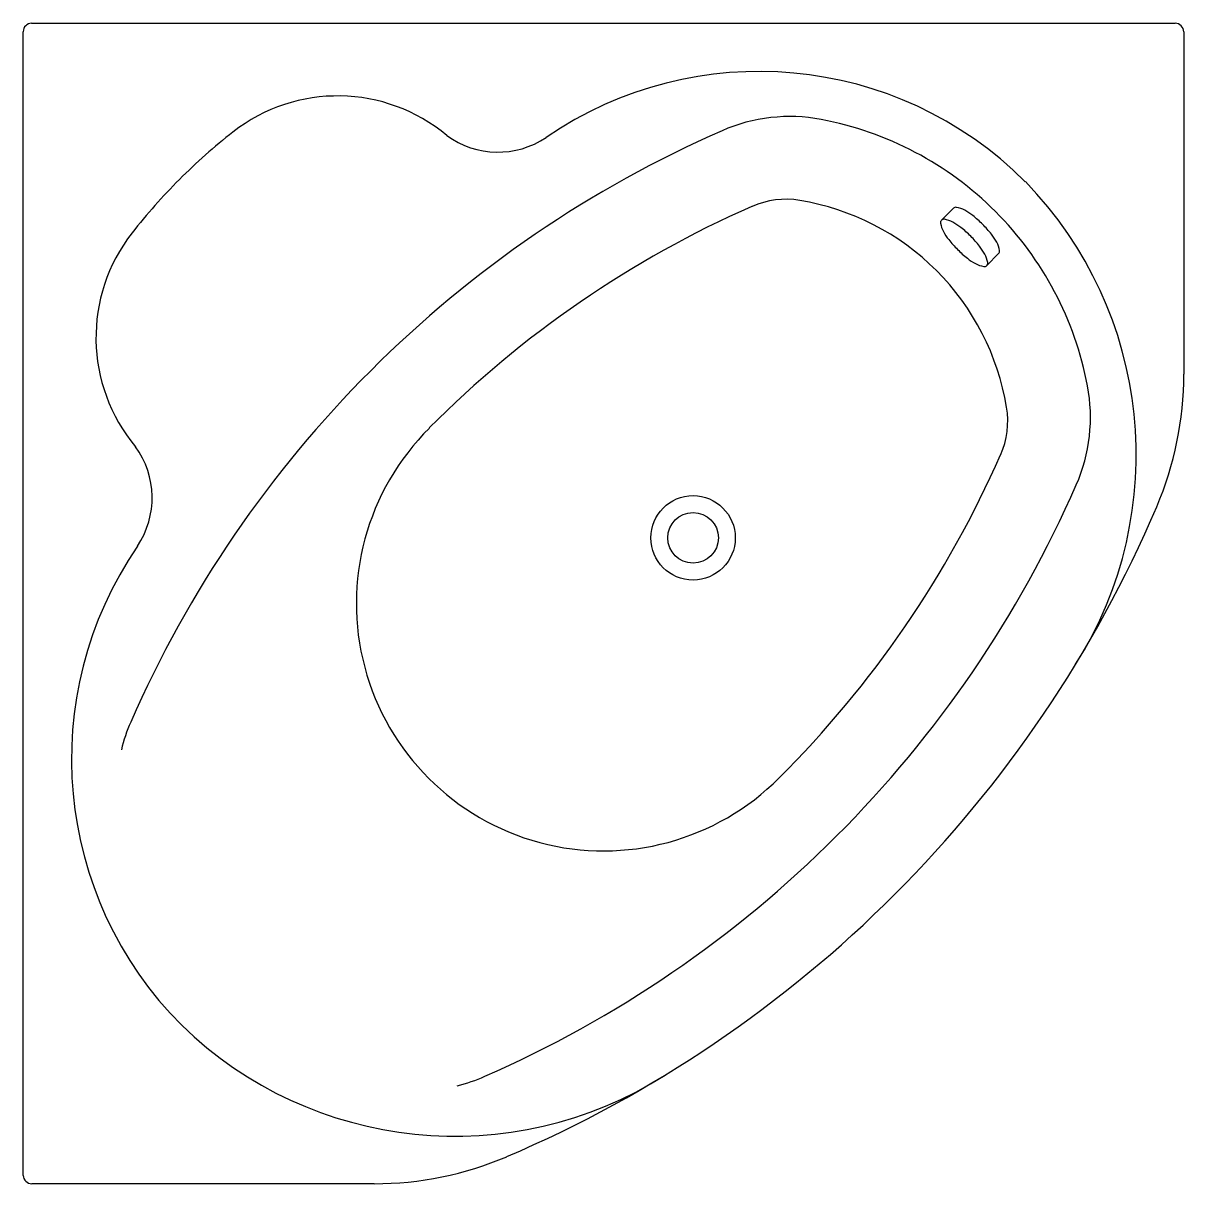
# Model space of a CAD drawing. Header units: millimetres. Extents: x -2989.47 to -2988.02, y 2925.72 to 2927.17.
import ezdxf

# ---------------------------------------------------------------- set-up
doc = ezdxf.new("R2010")
doc.units = ezdxf.units.MM
doc.header["$LTSCALE"] = 10
doc.layers.add('banheiro_louças', color=2, linetype='Continuous')

msp = doc.modelspace()

# ---------------------------------------------------------------- linework, layer by layer
at = {"layer": 'banheiro_louças'}
for p, q in [((-2989.4597, 2927.1658), (-2988.0308, 2927.1658)), ((-2989.4702, 2925.7263), (-2989.4702, 2927.1552)), ((-2988.0202, 2927.1552), (-2988.0202, 2926.7272)), ((-2989.0316, 2925.7158), (-2989.4596, 2925.7158))]:
    msp.add_line(p, q, dxfattribs=at)
at = {"layer": 'banheiro_louças', "color": 1}
for p, q in [((-2988.3229, 2926.9196), (-2988.308, 2926.9345)), ((-2988.2515, 2926.878), (-2988.2664, 2926.863))]:
    msp.add_line(p, q, dxfattribs=at)
msp.add_lwpolyline([(-2988.2515, 2926.878, 0.243877), (-2988.2503, 2926.8817, 0.082664), (-2988.2539, 2926.8921, 0.040951), (-2988.2606, 2926.9022, 0.030096), (-2988.2715, 2926.9145, 0.030096), (-2988.2838, 2926.9254, 0.040951), (-2988.2939, 2926.9321, 0.082664), (-2988.3043, 2926.9357, 0.243877), (-2988.308, 2926.9345, 0.243877)], format="xyb", dxfattribs=at)
msp.add_lwpolyline([(-2988.3229, 2926.9196, 0.243877), (-2988.3241, 2926.9159, 0.082664), (-2988.3205, 2926.9055, 0.040951), (-2988.3138, 2926.8954, 0.030096), (-2988.3029, 2926.8831, 0.030096), (-2988.2906, 2926.8721, 0.040951), (-2988.2805, 2926.8655, 0.082664), (-2988.2701, 2926.8619, 0.243877), (-2988.2664, 2926.863, 0.243877), (-2988.2652, 2926.8668, 0.082664), (-2988.2688, 2926.8772, 0.040951), (-2988.2755, 2926.8873, 0.030096), (-2988.2864, 2926.8996, 0.030096), (-2988.2987, 2926.9105, 0.040951), (-2988.3088, 2926.9172, 0.082664), (-2988.3192, 2926.9208, 0.243877)], format="xyb", close=True, dxfattribs=at)
for radius in [0.0527, 0.0316]:
    msp.add_circle((-2988.6333, 2926.5228), radius, dxfattribs=at)
at = {"layer": 'banheiro_louças'}
for centre, radius, start, end in [((-2989.4597, 2927.1552), 0.0105, 90.001, 180.001), ((-2988.0308, 2927.1552), 0.0105, 0.001, 90.001), ((-2988.442, 2926.7272), 0.4218, 336.8995, 0.001), ((-2989.4702, 2927.1658), 1.5396, 293.1025, 336.8995), ((-2989.0316, 2926.1376), 0.4218, 270.001, 293.1025), ((-2989.4596, 2925.7263), 0.0105, 180.001, 270.001)]:
    msp.add_arc(centre, radius, start, end, dxfattribs=at)
at = {"layer": 'banheiro_louças', "color": 1}
for centre, radius, start, end in [((-2988.5508, 2926.6352), 0.4703, 45.001, 124.4476), ((-2989.0773, 2926.8623), 0.2126, 50.0916, 128.0097), ((-2988.5124, 2926.8383), 0.2109, 79.2904, 113.6757), ((-2988.5508, 2926.6352), 0.4176, 45.001, 79.2904), ((-2988.7452, 2926.4408), 0.7492, 128.1671, 135.001), ((-2988.0202, 2925.7158), 1.4366, 113.6757, 135.001), ((-2988.8772, 2927.1129), 0.1082, 233.9228, 303.9195), ((-2988.7452, 2926.4408), 0.7492, 135.001, 141.8349), ((-2988.5696, 2926.6264), 0.49, 327.7271, 44.1735), ((-2988.0308, 2925.7348), 1.3133, 113.75, 135.2079), ((-2988.517, 2926.8403), 0.1055, 80.6641, 113.8374), ((-2988.5508, 2926.6352), 0.3133, 45.001, 80.6641), ((-2988.5508, 2926.6352), 0.4176, 10.7116, 45.001), ((-2989.1668, 2926.7729), 0.2125, 142.0018, 219.8586), ((-2988.5508, 2926.6352), 0.3133, 9.3379, 45.001), ((-2988.0202, 2925.7158), 1.4366, 135.001, 156.3263), ((-2988.3477, 2926.6736), 0.2109, 336.3263, 10.7116), ((-2988.3456, 2926.6689), 0.1055, 336.1646, 9.3379), ((-2988.745, 2926.4407), 0.309, 134.7874, 315.1607), ((-2989.4174, 2926.5728), 0.1083, 326.0994, 36.153), ((-2989.4611, 2927.1607), 1.3245, 314.9169, 336.2062), ((-2989.4702, 2927.1658), 1.4366, 315.001, 336.3263), ((-2988.9396, 2926.2463), 0.4703, 145.5544, 225.001), ((-2989.1427, 2926.2079), 0.2109, 156.3263, 166.2821), ((-2989.4702, 2927.1658), 1.4366, 293.6757, 315.001), ((-2988.9308, 2926.2652), 0.49, 225.8302, 302.3957), ((-2988.978, 2926.0432), 0.2109, 283.7199, 293.6757)]:
    msp.add_arc(centre, radius, start, end, dxfattribs=at)

doc.saveas('drawing.dxf')
